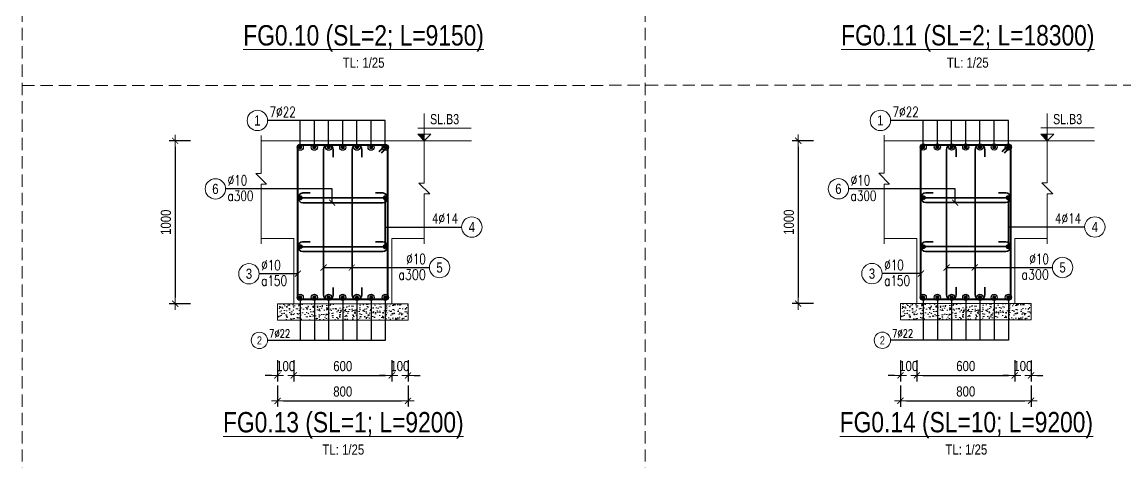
# Model space of a CAD drawing. Header units: millimetres. Extents: x -134772 to 596971, y -129535 to 35703.
# Drawn here: x 49560 to 56321, y 7398 to 10099 of the extents above; entities that cross this region are included whole.
import ezdxf
from ezdxf.enums import TextEntityAlignment as Align

# ---------------------------------------------------------------- set-up
doc = ezdxf.new("R2010")
doc.units = ezdxf.units.MM
doc.header["$MEASUREMENT"] = 0
doc.linetypes.add('HIDDEN', pattern=[0.375, 0.25, -0.125])
doc.layers.get('Defpoints').update_dxf_attribs({"color": 252})
for name, color, linetype, lineweight in [('NDC_S_ANNO', 7, 'Continuous', 20), ('NDC_S_CONTINUOUS', 3, 'Continuous', 20), ('NDC_S_DIM', 1, 'Continuous', 9), ('NDC_S_HATCH MATERIAL', 8, 'Continuous', 13), ('NDC_S_REBAR', 4, 'Continuous', 35), ('NDC_S_STIRRUP', 4, 'Continuous', 40), ('NDC_S_TEXT SYMBOL', 7, 'Continuous', 20), ('NDC_S_THIN LINE', 1, 'Continuous', 5), ('NDC_S_VN TEXT', 7, 'Continuous', 9)]:
    doc.layers.add(name, color=color, linetype=linetype, lineweight=lineweight)
doc.styles.add('ARIAL', font='arial.ttf', dxfattribs={"width": 0.8})
doc.styles.add('NDC_ANNO', font='', dxfattribs={"width": 0.8})
doc.styles.add('NDC_ROMANS', font='romans.shx', dxfattribs={"width": 0.8})
doc.styles.get('NDC_ANNO').set_extended_font_data('Dotum')
doc.dimstyles.new('NDC_dim_25', dxfattribs={"dimscale": 25, "dimtxt": 2.5, "dimasz": 1.5, "dimexe": 1.5, "dimexo": 0, "dimgap": 1, "dimtad": 1, "dimdec": 0, "dimzin": 0, "dimdsep": 46, "dimtxsty": 'ARIAL', "dimblk": 'DIMMARK', "dimcen": 0.09, "dimdle": 1.2, "dimclrd": 1, "dimclre": 1, "dimclrt": 3, "dimadec": 0, "dimazin": 0, "dimtfac": 1, "dimtdec": 0, "dimtix": 1, "dimtofl": 0, "dimtmove": 0, "dimatfit": 3, "dimfxl": 3.75, "dimfxlon": 1, "dimtolj": 1, "dimtzin": 0, "dimarcsym": 0})

# ---------------------------------------------------------------- blocks, each defined once
blk = doc.blocks.new('kata_block_TD')
at = {"color": 6, "linetype": 'ByBlock', "lineweight": -2, "style": 'ARIAL', "width": 0.8}
blk.add_attdef('SECTDET2', text='', height=5, dxfattribs=at).set_placement((0, 7.97), align=Align.CENTER)
at = {"color": 0, "linetype": 'ByBlock', "lineweight": -2, "style": 'ARIAL', "width": 0.8}
blk.add_attdef('SECTDET1', text='', height=5, dxfattribs=at).set_placement((0, 1.47), align=Align.CENTER)
at = {"color": 3, "lineweight": 25, "style": 'ARIAL', "width": 0.8}
blk.add_attdef('SSCALE', text='', height=2.5, dxfattribs=at).set_placement((0, -4), align=Align.CENTER)
blk = doc.blocks.new('DIMMARK')
at = {"layer": 'NDC_S_DIM', "color": 1}
blk.add_line((-1.5, 0), (1, 0), dxfattribs=at)
at = {"layer": 'NDC_S_DIM', "color": 2, "const_width": 0.15}
blk.add_lwpolyline([(-0.5, -0.5), (0.5, 0.5)], dxfattribs=at)
blk = doc.blocks.new('kata_block_THEP')
at = {"layer": 'NDC_S_REBAR', "color": 0}
for p, q in [((-0.5, 0), (0.5, 0)), ((-0.35, 0.35), (0.35, -0.35)), ((0.35, 0.35), (-0.35, -0.35)), ((0, 0.5), (0, -0.5))]:
    blk.add_line(p, q, dxfattribs=at)
at = {"layer": 'NDC_S_REBAR', "color": 0, "const_width": 0.0833}
blk.add_lwpolyline([(-0.5, 0, 1), (0.5, 0, 1), (-0.5, 0, 1)], format="xyb", dxfattribs=at)
blk = doc.blocks.new('*D1511')
at = {"layer": 'Defpoints', "color": 0, "transparency": 16777216}
for p in [(54823.9, 9370.2), (54317.9, 8370.2), (54823.9, 8370.2)]:
    blk.add_point(p, dxfattribs=at)
at = {"layer": 'NDC_S_DIM', "color": 1, "lineweight": -2, "transparency": 16777216}
for p, q in [((54411.7, 9370.2), (54280.4, 9370.2)), ((54317.9, 9332.7), (54317.9, 8407.7)), ((54411.7, 8370.2), (54280.4, 8370.2))]:
    blk.add_line(p, q, dxfattribs=at)
at = {"layer": 'NDC_S_DIM', "color": 1, "lineweight": -2, "transparency": 16777216, "xscale": 37.5, "yscale": 37.5, "zscale": 37.5}
for p, rotation in [((54317.9, 9370.2), 90), ((54317.9, 8370.2), 270)]:
    blk.add_blockref('DIMMARK', p, dxfattribs=dict(at, rotation=rotation))
at = {"layer": 'NDC_S_DIM', "color": 3, "transparency": 16777216, "insert": (54261, 8870.2), "char_height": 62.5, "attachment_point": 5, "rotation": 90, "style": 'ARIAL'}
blk.add_mtext('\\A1;1000', dxfattribs=at)
blk = doc.blocks.new('*D1512')
at = {"layer": 'Defpoints', "color": 0, "transparency": 16777216}
for p in [(55045.3, 8329.7), (55645.3, 8329.7), (55645.3, 7929.7)]:
    blk.add_point(p, dxfattribs=at)
at = {"layer": 'NDC_S_DIM', "color": 1, "lineweight": -2, "transparency": 16777216}
for p, q in [((55045.3, 8023.5), (55045.3, 7892.2)), ((55645.3, 8023.5), (55645.3, 7892.2)), ((55082.8, 7929.7), (55607.8, 7929.7))]:
    blk.add_line(p, q, dxfattribs=at)
at = {"layer": 'NDC_S_DIM', "color": 1, "lineweight": -2, "transparency": 16777216, "xscale": 37.5, "yscale": 37.5, "zscale": 37.5, "rotation": 180}
blk.add_blockref('DIMMARK', (55045.3, 7929.7), dxfattribs=at)
at = {"layer": 'NDC_S_DIM', "color": 1, "lineweight": -2, "transparency": 16777216, "xscale": 37.5, "yscale": 37.5, "zscale": 37.5}
blk.add_blockref('DIMMARK', (55645.3, 7929.7), dxfattribs=at)
at = {"layer": 'NDC_S_DIM', "color": 3, "transparency": 16777216, "insert": (55345.3, 7986.7), "char_height": 62.5, "attachment_point": 5, "style": 'ARIAL'}
blk.add_mtext('\\A1;600', dxfattribs=at)
blk = doc.blocks.new('kata_block_CT')
at = {"layer": 'NDC_S_ANNO'}
blk.add_hatch(color=3, dxfattribs=at).paths.add_polyline_path([(0, 1.6), (-1.61, 1.6), (0, 0)])
at = {"layer": 'NDC_S_ANNO', "ltscale": 50}
h = blk.add_hatch(dxfattribs=at)
h.set_pattern_fill('ANSI31', color=256, scale=1.406251, style=0)
h.set_pattern_definition([(45, (0, 5e-12), (-3.157, 3.157), [])])
h.paths.add_polyline_path([(0, 1.6), (0, 0), (1.61, 1.6)])
for p, q in [((-1.59, 3.14), (11.47, 3.14)), ((11.56, 0), (-1.64, 0))]:
    blk.add_line(p, q, dxfattribs=at)
for points in [[(0, 6.69), (0, 0)], [(0, 0), (-1.61, 1.6), (0, 1.6)], [(0, 0), (1.61, 1.6), (0, 1.6)]]:
    blk.add_lwpolyline(points, dxfattribs=at)
at = {"layer": 'NDC_S_ANNO', "color": 8, "ltscale": 50}
blk.add_lwpolyline([(0, 0), (-1.61, 1.6), (0, 1.6)], dxfattribs=at)
at = {"layer": 'NDC_S_TEXT SYMBOL', "color": 3, "style": 'NDC_ANNO', "width": 0.8}
blk.add_attdef('CT', (1.41, 4.07), '', height=2.5, dxfattribs=at)
blk = doc.blocks.new('*D1513')
at = {"layer": 'Defpoints', "color": 0, "linetype": 'HIDDEN', "transparency": 16777216}
for p in [(54945.3, 8229.7), (55045.3, 8023.5), (54945.3, 7929.7)]:
    blk.add_point(p, dxfattribs=at)
at = {"layer": 'NDC_S_DIM', "color": 1, "linetype": 'HIDDEN', "lineweight": -2, "transparency": 16777216}
for p, q in [((54945.3, 8023.5), (54945.3, 7892.2)), ((55045.3, 8023.5), (55045.3, 7892.2)), ((54907.8, 7929.7), (54870.3, 7929.7)), ((55082.8, 7929.7), (55120.3, 7929.7))]:
    blk.add_line(p, q, dxfattribs=at)
at = {"layer": 'NDC_S_DIM', "color": 1, "linetype": 'HIDDEN', "lineweight": -2, "transparency": 16777216, "xscale": 37.5, "yscale": 37.5, "zscale": 37.5}
blk.add_blockref('DIMMARK', (54945.3, 7929.7), dxfattribs=at)
at = {"layer": 'NDC_S_DIM', "color": 1, "linetype": 'HIDDEN', "lineweight": -2, "transparency": 16777216, "xscale": 37.5, "yscale": 37.5, "zscale": 37.5, "rotation": 180}
blk.add_blockref('DIMMARK', (55045.3, 7929.7), dxfattribs=at)
at = {"layer": 'NDC_S_DIM', "color": 3, "linetype": 'HIDDEN', "transparency": 16777216, "insert": (54995.3, 7986.7), "char_height": 62.5, "attachment_point": 5, "style": 'ARIAL'}
blk.add_mtext('\\A1;100', dxfattribs=at)
blk = doc.blocks.new('*D1514')
at = {"layer": 'Defpoints', "color": 0, "linetype": 'HIDDEN', "transparency": 16777216}
for p in [(55745.3, 8229.7), (55645.3, 8023.5), (55745.3, 7929.7)]:
    blk.add_point(p, dxfattribs=at)
at = {"layer": 'NDC_S_DIM', "color": 1, "linetype": 'HIDDEN', "lineweight": -2, "transparency": 16777216}
for p, q in [((55645.3, 8023.5), (55645.3, 7892.2)), ((55745.3, 8023.5), (55745.3, 7892.2)), ((55607.8, 7929.7), (55570.3, 7929.7)), ((55782.8, 7929.7), (55820.3, 7929.7))]:
    blk.add_line(p, q, dxfattribs=at)
at = {"layer": 'NDC_S_DIM', "color": 1, "linetype": 'HIDDEN', "lineweight": -2, "transparency": 16777216, "xscale": 37.5, "yscale": 37.5, "zscale": 37.5}
blk.add_blockref('DIMMARK', (55645.3, 7929.7), dxfattribs=at)
at = {"layer": 'NDC_S_DIM', "color": 1, "linetype": 'HIDDEN', "lineweight": -2, "transparency": 16777216, "xscale": 37.5, "yscale": 37.5, "zscale": 37.5, "rotation": 180}
blk.add_blockref('DIMMARK', (55745.3, 7929.7), dxfattribs=at)
at = {"layer": 'NDC_S_DIM', "color": 3, "linetype": 'HIDDEN', "transparency": 16777216, "insert": (55695.3, 7986.7), "char_height": 62.5, "attachment_point": 5, "style": 'ARIAL'}
blk.add_mtext('\\A1;100', dxfattribs=at)
blk = doc.blocks.new('*D1515')
at = {"layer": 'Defpoints', "color": 0, "linetype": 'HIDDEN', "transparency": 16777216}
for p in [(54945.3, 8229.7), (55745.3, 8229.7), (55745.3, 7773.8)]:
    blk.add_point(p, dxfattribs=at)
at = {"layer": 'NDC_S_DIM', "color": 1, "linetype": 'HIDDEN', "lineweight": -2, "transparency": 16777216}
for p, q in [((54945.3, 7867.5), (54945.3, 7736.3)), ((55745.3, 7867.5), (55745.3, 7736.3)), ((54982.8, 7773.8), (55707.8, 7773.8))]:
    blk.add_line(p, q, dxfattribs=at)
at = {"layer": 'NDC_S_DIM', "color": 1, "linetype": 'HIDDEN', "lineweight": -2, "transparency": 16777216, "xscale": 37.5, "yscale": 37.5, "zscale": 37.5, "rotation": 180}
blk.add_blockref('DIMMARK', (54945.3, 7773.8), dxfattribs=at)
at = {"layer": 'NDC_S_DIM', "color": 1, "linetype": 'HIDDEN', "lineweight": -2, "transparency": 16777216, "xscale": 37.5, "yscale": 37.5, "zscale": 37.5}
blk.add_blockref('DIMMARK', (55745.3, 7773.8), dxfattribs=at)
at = {"layer": 'NDC_S_DIM', "color": 3, "linetype": 'HIDDEN', "transparency": 16777216, "insert": (55345.3, 7830.7), "char_height": 62.5, "attachment_point": 5, "style": 'ARIAL'}
blk.add_mtext('\\A1;800', dxfattribs=at)
blk = doc.blocks.new('*U11')
blk.add_circle((-2.5, 0), 2.5)
at = {"layer": 'NDC_S_VN TEXT', "color": 3, "style": 'NDC_ROMANS', "width": 0.75}
for tag, p in [('DK1', (0.5, 0.85)), ('KC1', (0.5, -2.97))]:
    blk.add_attdef(tag, p, '', height=2.5, dxfattribs=at)
at = {"layer": 'NDC_S_VN TEXT', "color": 7, "style": 'ARIAL', "width": 0.8}
blk.add_attdef('SH2', text='', height=2.5, dxfattribs=at).set_placement((-2.5, 0), align=Align.MIDDLE)
blk = doc.blocks.new('*U12')
blk.add_circle((2.5, 0), 2.5)
at = {"layer": 'NDC_S_VN TEXT', "color": 3, "style": 'NDC_ROMANS'}
for tag, width, p in [('DK2', 0.75, (-0.85, 0.85)), ('KC2', 0.8, (-0.85, -2.97))]:
    blk.add_attdef(tag, text='', height=2.5, dxfattribs=dict(at, width=width)).set_placement(p, align=Align.RIGHT)
at = {"layer": 'NDC_S_VN TEXT', "color": 7, "style": 'ARIAL', "width": 0.8}
blk.add_attdef('SH3', text='', height=2.5, dxfattribs=at).set_placement((2.5, 0), align=Align.MIDDLE)
blk = doc.blocks.new('*U624')
blk.add_circle((2.5, 0), 2.5)
at = {"layer": 'NDC_S_VN TEXT', "color": 3, "style": 'NDC_ROMANS', "width": 0.75}
blk.add_attdef('DK2', text='', height=2.5, dxfattribs=at).set_placement((-0.85, 0.85), align=Align.RIGHT)
at = {"layer": 'NDC_S_VN TEXT', "color": 7, "style": 'ARIAL', "width": 0.8}
blk.add_attdef('SH3', text='', height=2.5, dxfattribs=at).set_placement((2.5, 0), align=Align.MIDDLE)
blk = doc.blocks.new('*U623')
blk.add_circle((-2.5, 0), 2.5)
at = {"layer": 'NDC_S_VN TEXT', "color": 3, "style": 'NDC_ROMANS', "width": 0.75}
blk.add_attdef('DK1', (0.5, 0.85), '', height=2.5, dxfattribs=at)
at = {"layer": 'NDC_S_VN TEXT', "color": 7, "style": 'ARIAL', "width": 0.8}
blk.add_attdef('SH2', text='', height=2.5, dxfattribs=at).set_placement((-2.5, 0), align=Align.MIDDLE)
blk = doc.blocks.new('*D1693')
at = {"layer": 'Defpoints', "color": 0, "linetype": 'HIDDEN', "transparency": 16777216}
for p in [(51125.7, 8229.2), (51925.7, 8229.2), (51925.7, 7773.3)]:
    blk.add_point(p, dxfattribs=at)
at = {"layer": 'NDC_S_DIM', "color": 1, "linetype": 'HIDDEN', "lineweight": -2, "transparency": 16777216}
for p, q in [((51125.7, 7867), (51125.7, 7735.8)), ((51925.7, 7867), (51925.7, 7735.8)), ((51163.2, 7773.3), (51888.2, 7773.3))]:
    blk.add_line(p, q, dxfattribs=at)
at = {"layer": 'NDC_S_DIM', "color": 1, "linetype": 'HIDDEN', "lineweight": -2, "transparency": 16777216, "xscale": 37.5, "yscale": 37.5, "zscale": 37.5, "rotation": 180}
blk.add_blockref('DIMMARK', (51125.7, 7773.3), dxfattribs=at)
at = {"layer": 'NDC_S_DIM', "color": 1, "linetype": 'HIDDEN', "lineweight": -2, "transparency": 16777216, "xscale": 37.5, "yscale": 37.5, "zscale": 37.5}
blk.add_blockref('DIMMARK', (51925.7, 7773.3), dxfattribs=at)
at = {"layer": 'NDC_S_DIM', "color": 3, "linetype": 'HIDDEN', "transparency": 16777216, "insert": (51525.7, 7830.2), "char_height": 62.5, "attachment_point": 5, "style": 'ARIAL'}
blk.add_mtext('\\A1;800', dxfattribs=at)
blk = doc.blocks.new('*D1694')
at = {"layer": 'Defpoints', "color": 0, "linetype": 'HIDDEN', "transparency": 16777216}
for p in [(51925.7, 8229.2), (51825.7, 8023), (51925.7, 7929.2)]:
    blk.add_point(p, dxfattribs=at)
at = {"layer": 'NDC_S_DIM', "color": 1, "linetype": 'HIDDEN', "lineweight": -2, "transparency": 16777216}
for p, q in [((51825.7, 8023), (51825.7, 7891.7)), ((51925.7, 8023), (51925.7, 7891.7)), ((51788.2, 7929.2), (51750.7, 7929.2)), ((51963.2, 7929.2), (52000.7, 7929.2))]:
    blk.add_line(p, q, dxfattribs=at)
at = {"layer": 'NDC_S_DIM', "color": 1, "linetype": 'HIDDEN', "lineweight": -2, "transparency": 16777216, "xscale": 37.5, "yscale": 37.5, "zscale": 37.5}
blk.add_blockref('DIMMARK', (51825.7, 7929.2), dxfattribs=at)
at = {"layer": 'NDC_S_DIM', "color": 1, "linetype": 'HIDDEN', "lineweight": -2, "transparency": 16777216, "xscale": 37.5, "yscale": 37.5, "zscale": 37.5, "rotation": 180}
blk.add_blockref('DIMMARK', (51925.7, 7929.2), dxfattribs=at)
at = {"layer": 'NDC_S_DIM', "color": 3, "linetype": 'HIDDEN', "transparency": 16777216, "insert": (51875.7, 7986.2), "char_height": 62.5, "attachment_point": 5, "style": 'ARIAL'}
blk.add_mtext('\\A1;100', dxfattribs=at)
blk = doc.blocks.new('*D1695')
at = {"layer": 'Defpoints', "color": 0, "linetype": 'HIDDEN', "transparency": 16777216}
for p in [(51125.7, 8229.2), (51225.7, 8023), (51125.7, 7929.2)]:
    blk.add_point(p, dxfattribs=at)
at = {"layer": 'NDC_S_DIM', "color": 1, "linetype": 'HIDDEN', "lineweight": -2, "transparency": 16777216}
for p, q in [((51125.7, 8023), (51125.7, 7891.7)), ((51225.7, 8023), (51225.7, 7891.7)), ((51088.2, 7929.2), (51050.7, 7929.2)), ((51263.2, 7929.2), (51300.7, 7929.2))]:
    blk.add_line(p, q, dxfattribs=at)
at = {"layer": 'NDC_S_DIM', "color": 1, "linetype": 'HIDDEN', "lineweight": -2, "transparency": 16777216, "xscale": 37.5, "yscale": 37.5, "zscale": 37.5}
blk.add_blockref('DIMMARK', (51125.7, 7929.2), dxfattribs=at)
at = {"layer": 'NDC_S_DIM', "color": 1, "linetype": 'HIDDEN', "lineweight": -2, "transparency": 16777216, "xscale": 37.5, "yscale": 37.5, "zscale": 37.5, "rotation": 180}
blk.add_blockref('DIMMARK', (51225.7, 7929.2), dxfattribs=at)
at = {"layer": 'NDC_S_DIM', "color": 3, "linetype": 'HIDDEN', "transparency": 16777216, "insert": (51175.7, 7986.2), "char_height": 62.5, "attachment_point": 5, "style": 'ARIAL'}
blk.add_mtext('\\A1;100', dxfattribs=at)
blk = doc.blocks.new('*D1696')
at = {"layer": 'Defpoints', "color": 0, "transparency": 16777216}
for p in [(51225.7, 8329.2), (51825.7, 8329.2), (51825.7, 7929.2)]:
    blk.add_point(p, dxfattribs=at)
at = {"layer": 'NDC_S_DIM', "color": 1, "lineweight": -2, "transparency": 16777216}
for p, q in [((51225.7, 8023), (51225.7, 7891.7)), ((51825.7, 8023), (51825.7, 7891.7)), ((51263.2, 7929.2), (51788.2, 7929.2))]:
    blk.add_line(p, q, dxfattribs=at)
at = {"layer": 'NDC_S_DIM', "color": 1, "lineweight": -2, "transparency": 16777216, "xscale": 37.5, "yscale": 37.5, "zscale": 37.5, "rotation": 180}
blk.add_blockref('DIMMARK', (51225.7, 7929.2), dxfattribs=at)
at = {"layer": 'NDC_S_DIM', "color": 1, "lineweight": -2, "transparency": 16777216, "xscale": 37.5, "yscale": 37.5, "zscale": 37.5}
blk.add_blockref('DIMMARK', (51825.7, 7929.2), dxfattribs=at)
at = {"layer": 'NDC_S_DIM', "color": 3, "transparency": 16777216, "insert": (51525.7, 7986.2), "char_height": 62.5, "attachment_point": 5, "style": 'ARIAL'}
blk.add_mtext('\\A1;600', dxfattribs=at)
blk = doc.blocks.new('*D1697')
at = {"layer": 'Defpoints', "color": 0, "transparency": 16777216}
for p in [(51004.3, 9369.7), (50498.3, 8369.7), (51004.3, 8369.7)]:
    blk.add_point(p, dxfattribs=at)
at = {"layer": 'NDC_S_DIM', "color": 1, "lineweight": -2, "transparency": 16777216}
for p, q in [((50592, 9369.7), (50460.8, 9369.7)), ((50498.3, 9332.2), (50498.3, 8407.2)), ((50592, 8369.7), (50460.8, 8369.7))]:
    blk.add_line(p, q, dxfattribs=at)
at = {"layer": 'NDC_S_DIM', "color": 1, "lineweight": -2, "transparency": 16777216, "xscale": 37.5, "yscale": 37.5, "zscale": 37.5}
for p, rotation in [((50498.3, 9369.7), 90), ((50498.3, 8369.7), 270)]:
    blk.add_blockref('DIMMARK', p, dxfattribs=dict(at, rotation=rotation))
at = {"layer": 'NDC_S_DIM', "color": 3, "transparency": 16777216, "insert": (50441.4, 8869.7), "char_height": 62.5, "attachment_point": 5, "rotation": 90, "style": 'ARIAL'}
blk.add_mtext('\\A1;1000', dxfattribs=at)

msp = doc.modelspace()

# ---------------------------------------------------------------- hatches: boundary and pattern name
at = {"layer": 'NDC_S_HATCH MATERIAL'}
h = msp.add_hatch(dxfattribs=at)
h.set_pattern_fill('AR-CONC', color=256, scale=8)
h.set_pattern_definition([(50, (40525.665, 34989.896), (57.380815, -5.02017), [6, -66]), (355, (40525.665, 34989.896), (-11.10011, 60.17537), [4.8, -52.8]), (100.45144, (40530.447, 34989.48), (46.28071, 55.1552), [5.09922, -56.09137]), (46.1842, (40525.665, 35005.896), (85.3793, -13.24154), [9, -99]), (96.63564, (40532.78, 35004.79), (74.77296, 77.92949), [7.64883, -84.1371]), (351.18416, (40525.665, 35005.9), (74.77296, 77.9295), [7.2, -79.2]), (21, (40533.665, 35001.896), (47.752564, -32.20951), [6, -66]), (326, (40533.665, 35001.896), (19.46523, 58.012), [4.8, -52.8]), (71.45144, (40537.645, 34999.21), (67.21779, 25.80249), [5.09922, -56.09137]), (37.5, (40525.665, 34989.896), (0.972788, 26.631508), [0, -52.16, 0, -53.6, 0, -53]), (7.5, (40525.665, 34989.896), (21.045563, 31.552937), [0, -30.56, 0, -50.96, 0, -20.2]), (327.5, (40507.825, 34989.896), (42.705795, -1.80439), [0, -20, 0, -62.4, 0, -82.8]), (317.5, (40499.825, 34989.896), (46.654894, 8.0084), [0, -26, 0, -41.44, 0, -58.8])])
h.paths.add_polyline_path([(51125.7, 8369.7), (51925.7, 8369.7), (51925.7, 8269.7), (51125.7, 8269.7)])
h = msp.add_hatch(dxfattribs=at)
h.set_pattern_fill('AR-CONC', color=256, scale=8)
h.set_pattern_definition([(50, (44345.33, 34990.39), (57.380815, -5.02017), [6, -66]), (355, (44345.33, 34990.39), (-11.10011, 60.17537), [4.8, -52.8]), (100.45144, (44350.11, 34989.97), (46.28071, 55.1552), [5.09922, -56.09137]), (46.1842, (44345.33, 35006.39), (85.3793, -13.24154), [9, -99]), (96.63564, (44352.45, 35005.285), (74.77296, 77.92949), [7.64883, -84.1371]), (351.18416, (44345.33, 35006.39), (74.77296, 77.9295), [7.2, -79.2]), (21, (44353.33, 35002.39), (47.752564, -32.20951), [6, -66]), (326, (44353.33, 35002.39), (19.46523, 58.012), [4.8, -52.8]), (71.45144, (44357.31, 34999.704), (67.21779, 25.80249), [5.09922, -56.09137]), (37.5, (44345.33, 34990.389), (0.972788, 26.631508), [0, -52.16, 0, -53.6, 0, -53]), (7.5, (44345.33, 34990.389), (21.045563, 31.552937), [0, -30.56, 0, -50.96, 0, -20.2]), (327.5, (44327.49, 34990.389), (42.705795, -1.80439), [0, -20, 0, -62.4, 0, -82.8]), (317.5, (44319.49, 34990.39), (46.654894, 8.0084), [0, -26, 0, -41.44, 0, -58.8])])
h.paths.add_polyline_path([(54945.3, 8370.2), (55745.3, 8370.2), (55745.3, 8270.2), (54945.3, 8270.2)])

# ---------------------------------------------------------------- linework, layer by layer
at = {"layer": 'NDC_S_CONTINUOUS'}
for points in [[(51025.7, 9369.7), (51225.7, 9369.7), (51225.7, 9369.7), (51825.7, 9369.7), (51825.7, 9369.7), (52025.7, 9369.7)], [(54845.3, 9370.2), (55045.3, 9370.2), (55045.3, 9370.2), (55645.3, 9370.2), (55645.3, 9370.2), (55845.3, 9370.2)], [(51025.7, 8769.7), (51225.7, 8769.7), (51225.7, 8369.7), (51825.7, 8369.7), (51825.7, 8769.7), (52025.7, 8769.7)], [(54845.3, 8770.2), (55045.3, 8770.2), (55045.3, 8370.2), (55645.3, 8370.2), (55645.3, 8770.2), (55845.3, 8770.2)]]:
    msp.add_lwpolyline(points, dxfattribs=at)
at = {"layer": 'NDC_S_HATCH MATERIAL', "linetype": 'HIDDEN', "ltscale": 300}
for p, q in [((49559.5, 425), (49559.5, 14425)), ((53379.5, 425), (53379.5, 14425)), ((49559.8, 9710), (60888.2, 9711.5))]:
    msp.add_line(p, q, dxfattribs=at)
at = {"layer": 'NDC_S_HATCH MATERIAL', "ltscale": 1500}
for points in [[(51125.7, 8269.7), (51925.7, 8269.7), (51925.7, 8369.7), (51125.7, 8369.7)], [(54945.3, 8270.2), (55745.3, 8270.2), (55745.3, 8370.2), (54945.3, 8370.2)]]:
    msp.add_lwpolyline(points, close=True, dxfattribs=at)
at = {"layer": 'NDC_S_REBAR'}
for points in [[(51467.7, 9270), (51467.7, 9315, 1), (51407.7, 9315), (51407.7, 8425, 1), (51467.7, 8425), (51467.7, 8470)], [(51642.7, 9270), (51642.7, 9315, 1), (51582.7, 9315), (51582.7, 8425, 1), (51642.7, 8425), (51642.7, 8470)], [(55287.3, 9270.5), (55287.3, 9315.5, 1), (55227.3, 9315.5), (55227.3, 8425.5, 1), (55287.3, 8425.5), (55287.3, 8470.5)], [(55462.3, 9270.5), (55462.3, 9315.5, 1), (55402.3, 9315.5), (55402.3, 8425.5, 1), (55462.3, 8425.5), (55462.3, 8470.5)], [(51325.7, 9049.7), (51280.7, 9049.7, 1), (51280.7, 8989.7), (51770.7, 8989.7, 1), (51770.7, 9049.7), (51725.7, 9049.7)], [(55145.3, 9050.2), (55100.3, 9050.2, 1), (55100.3, 8990.2), (55590.3, 8990.2, 1), (55590.3, 9050.2), (55545.3, 9050.2)], [(51325.7, 8749.7), (51280.7, 8749.7, 1), (51280.7, 8689.7), (51770.7, 8689.7, 1), (51770.7, 8749.7), (51725.7, 8749.7)], [(55145.3, 8750.2), (55100.3, 8750.2, 1), (55100.3, 8690.2), (55590.3, 8690.2, 1), (55590.3, 8750.2), (55545.3, 8750.2)]]:
    msp.add_lwpolyline(points, format="xyb", dxfattribs=at)
at = {"layer": 'NDC_S_STIRRUP'}
for points in [[(51749.7, 9304.7), (51789.7, 9344.7, -0.414214), (51800.7, 9333.7), (51800.7, 8405.7, -0.414214), (51789.7, 8394.7), (51261.7, 8394.7, -0.414214), (51250.7, 8405.7), (51250.7, 9333.7, -0.414214), (51261.7, 9344.7), (51789.7, 9344.7, -0.414214), (51800.7, 9333.7), (51760.7, 9293.7)], [(55569.3, 9305.2), (55609.3, 9345.2, -0.414214), (55620.3, 9334.2), (55620.3, 8406.2, -0.414214), (55609.3, 8395.2), (55081.3, 8395.2, -0.414214), (55070.3, 8406.2), (55070.3, 9334.2, -0.414214), (55081.3, 9345.2), (55609.3, 9345.2, -0.414214), (55620.3, 9334.2), (55580.3, 9294.2)]]:
    msp.add_lwpolyline(points, format="xyb", dxfattribs=at)
at = {"layer": 'NDC_S_THIN LINE'}
for points in [[(51025.7, 8736.4), (51025.7, 9103.2), (51059, 9103.2), (50992.3, 9169.9), (51025.7, 9169.9), (51025.7, 9403.1)], [(52025.7, 8736.4), (52025.7, 9043.7), (52059, 9043.7), (51992.3, 9110.4), (52025.7, 9110.4), (52025.7, 9403.1)], [(54845.3, 8736.9), (54845.3, 9103.7), (54878.7, 9103.7), (54812, 9170.4), (54845.3, 9170.4), (54845.3, 9403.6)], [(55845.3, 8736.9), (55845.3, 9044.2), (55878.7, 9044.2), (55812, 9110.9), (55845.3, 9110.9), (55845.3, 9403.6)]]:
    msp.add_lwpolyline(points, dxfattribs=at)

# ---------------------------------------------------------------- block references
at = {"layer": 'NDC_S_REBAR', "xscale": 22, "yscale": 22, "zscale": 22}
for p in [(51264.7, 9330.7), (51351.7, 9330.7), (51438.7, 9330.7), (51525.7, 9330.7), (51612.7, 9330.7), (51699.7, 9330.7), (51786.7, 9330.7), (55084.3, 9331.2), (55171.3, 9331.2), (55258.3, 9331.2), (55345.3, 9331.2), (55432.3, 9331.2), (55519.3, 9331.2), (55606.3, 9331.2), (51264.7, 9019.7), (51786.7, 9019.7), (55084.3, 9020.2), (55606.3, 9020.2), (51264.7, 8719.7), (51786.7, 8719.7), (55084.3, 8720.2), (55606.3, 8720.2), (51264.7, 8408.7), (51351.7, 8408.7), (51438.7, 8408.7), (51525.7, 8408.7), (51612.7, 8408.7), (51699.7, 8408.7), (51786.7, 8408.7), (55084.3, 8409.2), (55171.3, 8409.2), (55258.3, 8409.2), (55345.3, 8409.2), (55432.3, 8409.2), (55519.3, 8409.2), (55606.3, 8409.2)]:
    msp.add_blockref('kata_block_THEP', p, dxfattribs=at)
at = {"layer": 'NDC_S_REBAR', "color": 3, "xscale": 16, "yscale": 16, "zscale": 16}
for p in [(51264.7, 9330.7), (55084.3, 9331.2), (51264.7, 9019.7), (55084.3, 9020.2), (51264.7, 8408.7), (55084.3, 8409.2)]:
    msp.add_blockref('kata_block_THEP', p, dxfattribs=at)
at = {"layer": 'NDC_S_THIN LINE'}
for name, p, xscale, yscale, zscale, values in [('*U623', (51064.7, 9494.7), 25, 25, 25, {'SH2': '1', 'DK1': '7%%c22'}), ('*U623', (54884.3, 9495.2), 25, 25, 25, {'SH2': '1', 'DK1': '7%%c22'}), ('*U11', (50807.3, 9074.7), 25, 25, 25, {'SH2': '6', 'DK1': '%%c10', 'KC1': 'a300'}), ('*U11', (54626.9, 9075.2), 25, 25, 25, {'SH2': '6', 'DK1': '%%c10', 'KC1': 'a300'}), ('*U624', (52254.5, 8840.3), 25, 25, 25, {'SH3': '4', 'DK2': '4%%c14'}), ('*U624', (56074.1, 8840.8), 25, 25, 25, {'SH3': '4', 'DK2': '4%%c14'}), ('*U12', (52056.7, 8591.5), 25, 25, 25, {'SH3': '5', 'DK2': '%%c10', 'KC2': 'a300'}), ('*U12', (55876.4, 8592), 25, 25, 25, {'SH3': '5', 'DK2': '%%c10', 'KC2': 'a300'}), ('*U11', (51013.2, 8553.9), 25, 25, 25, {'SH2': '3', 'DK1': '%%c10', 'KC1': 'a150'}), ('*U11', (54832.8, 8554.4), 25, 25, 25, {'SH2': '3', 'DK1': '%%c10', 'KC1': 'a150'}), ('*U623', (51064.7, 8144.7), 20, 20, 20, {'SH2': '2', 'DK1': '7%%c22'}), ('*U623', (54884.3, 8145.2), 20, 20, 20, {'SH2': '2', 'DK1': '7%%c22'})]:
    msp.add_blockref(name, p, dxfattribs=dict(at, xscale=xscale, yscale=yscale, zscale=zscale)).add_auto_attribs(values)
at = {"layer": 'NDC_S_VN TEXT'}
ref = msp.add_blockref('kata_block_TD', (51653.4, 9918.3), dxfattribs=dict(at, xscale=25, yscale=25, zscale=25))
ref.add_attrib('SECTDET1', '%%uFG0.10 (SL=2; L=9150)', dxfattribs={"layer": '0', "color": 0, "linetype": 'ByBlock', "lineweight": -2, "height": 125, "style": 'ARIAL', "width": 0.8}).set_placement((51653.4, 9955), align=Align.CENTER)
ref.add_attrib('SSCALE', 'TL: 1/25', dxfattribs={"layer": '0', "color": 3, "lineweight": 25, "height": 62.5, "style": 'ARIAL', "width": 0.8}).set_placement((51653.4, 9818.3), align=Align.CENTER)
ref = msp.add_blockref('kata_block_TD', (55357.6, 9918.7), dxfattribs=dict(at, xscale=25, yscale=25, zscale=25))
ref.add_attrib('SECTDET1', '%%uFG0.11 (SL=2; L=18300)', dxfattribs={"layer": '0', "color": 0, "linetype": 'ByBlock', "lineweight": -2, "height": 125, "style": 'ARIAL', "width": 0.8}).set_placement((55357.6, 9955.5), align=Align.CENTER)
ref.add_attrib('SSCALE', 'TL: 1/25', dxfattribs={"layer": '0', "color": 3, "lineweight": 25, "height": 62.5, "style": 'ARIAL', "width": 0.8}).set_placement((55357.6, 9818.8), align=Align.CENTER)
at = {"layer": 'NDC_S_VN TEXT', "xscale": 25, "yscale": 25, "zscale": 25}
for p in [(52025.7, 9369.7), (55845.3, 9370.2)]:
    msp.add_blockref('kata_block_CT', p, dxfattribs=at).add_auto_attribs({'CT': 'SL.B3'})
at = {"layer": 'NDC_S_VN TEXT'}
ref = msp.add_blockref('kata_block_TD', (51529.2, 7542.9), dxfattribs=dict(at, xscale=25, yscale=25, zscale=25))
ref.add_attrib('SECTDET1', '%%uFG0.13 (SL=1; L=9200)', dxfattribs={"layer": '0', "color": 0, "linetype": 'ByBlock', "lineweight": -2, "height": 125, "style": 'ARIAL', "width": 0.8}).set_placement((51529.2, 7579.7), align=Align.CENTER)
ref.add_attrib('SSCALE', 'TL: 1/25', dxfattribs={"layer": '0', "color": 3, "lineweight": 25, "height": 62.5, "style": 'ARIAL', "width": 0.8}).set_placement((51529.2, 7442.9), align=Align.CENTER)
ref = msp.add_blockref('kata_block_TD', (55348.9, 7543.4), dxfattribs=dict(at, xscale=25, yscale=25, zscale=25))
ref.add_attrib('SECTDET1', '%%uFG0.14 (SL=10; L=9200)', dxfattribs={"layer": '0', "color": 0, "linetype": 'ByBlock', "lineweight": -2, "height": 125, "style": 'ARIAL', "width": 0.8}).set_placement((55348.9, 7580.2), align=Align.CENTER)
ref.add_attrib('SSCALE', 'TL: 1/25', dxfattribs={"layer": '0', "color": 3, "lineweight": 25, "height": 62.5, "style": 'ARIAL', "width": 0.8}).set_placement((55348.9, 7443.4), align=Align.CENTER)

# ---------------------------------------------------------------- dimensions: what is measured, and where the dimension line sits
at = {"layer": 'NDC_S_DIM'}
for base, p1, p2, picture, middle in [((50498.3, 8369.7), (51004.3, 9369.7), (51004.3, 8369.7), '*D1697', (50441.4, 8869.7)), ((54317.9, 8370.2), (54823.9, 9370.2), (54823.9, 8370.2), '*D1511', (54261, 8870.2))]:
    dim = msp.add_linear_dim(base=base, p1=p1, p2=p2, angle=270, dimstyle='NDC_dim_25', dxfattribs=at)
    dim.commit()
    dim.dimension.update_dxf_attribs({"geometry": picture, "text_midpoint": middle})
for base, p1, p2, picture, middle in [((51825.7, 7929.2), (51225.7, 8329.2), (51825.7, 8329.2), '*D1696', (51525.7, 7986.2)), ((55645.3, 7929.7), (55045.3, 8329.7), (55645.3, 8329.7), '*D1512', (55345.3, 7986.7))]:
    dim = msp.add_linear_dim(base=base, p1=p1, p2=p2, dimstyle='NDC_dim_25', dxfattribs=at)
    dim.commit()
    dim.dimension.update_dxf_attribs({"geometry": picture, "text_midpoint": middle})
at = {"layer": 'NDC_S_DIM', "linetype": 'HIDDEN'}
for base, p1, p2, picture, middle in [((51125.7, 7929.2), (51225.7, 8023), (51125.7, 8229.2), '*D1695', (51175.7, 7986.2)), ((51925.7, 7773.3), (51125.7, 8229.2), (51925.7, 8229.2), '*D1693', (51525.7, 7830.2)), ((51925.7, 7929.2), (51825.7, 8023), (51925.7, 8229.2), '*D1694', (51875.7, 7986.2)), ((54945.3, 7929.7), (55045.3, 8023.5), (54945.3, 8229.7), '*D1513', (54995.3, 7986.7)), ((55745.3, 7773.8), (54945.3, 8229.7), (55745.3, 8229.7), '*D1515', (55345.3, 7830.7)), ((55745.3, 7929.7), (55645.3, 8023.5), (55745.3, 8229.7), '*D1514', (55695.3, 7986.7))]:
    dim = msp.add_linear_dim(base=base, p1=p1, p2=p2, dimstyle='NDC_dim_25', dxfattribs=at)
    dim.commit()
    dim.dimension.update_dxf_attribs({"geometry": picture, "text_midpoint": middle})

# ---------------------------------------------------------------- leaders
at = {"layer": 'NDC_S_THIN LINE'}
for points, override in [([(51264.7, 9330.7), (51264.7, 9494.7), (51064.7, 9494.7)], {"dimldrblk": 'DotBlank'}), ([(51786.7, 9330.7), (51786.7, 9494.7), (51064.7, 9494.7)], {"dimldrblk": 'DotBlank'}), ([(51351.7, 9330.7), (51351.7, 9494.7), (51151.7, 9494.7)], {"dimldrblk": 'DotBlank'}), ([(51438.7, 9330.7), (51438.7, 9494.7), (51238.7, 9494.7)], {"dimldrblk": 'DotBlank'}), ([(51525.7, 9330.7), (51525.7, 9494.7), (51325.7, 9494.7)], {"dimldrblk": 'DotBlank'}), ([(51612.7, 9330.7), (51612.7, 9494.7), (51412.7, 9494.7)], {"dimldrblk": 'DotBlank'}), ([(51699.7, 9330.7), (51699.7, 9494.7), (51499.7, 9494.7)], {"dimldrblk": 'DotBlank'}), ([(55606.3, 9331.2), (55606.3, 9495.2), (54884.3, 9495.2)], {"dimldrblk": 'DotBlank'}), ([(55084.3, 9331.2), (55084.3, 9495.2), (54884.3, 9495.2)], {"dimldrblk": 'DotBlank'}), ([(55171.3, 9331.2), (55171.3, 9495.2), (54971.3, 9495.2)], {"dimldrblk": 'DotBlank'}), ([(55258.3, 9331.2), (55258.3, 9495.2), (55058.3, 9495.2)], {"dimldrblk": 'DotBlank'}), ([(55345.3, 9331.2), (55345.3, 9495.2), (55145.3, 9495.2)], {"dimldrblk": 'DotBlank'}), ([(55432.3, 9331.2), (55432.3, 9495.2), (55232.3, 9495.2)], {"dimldrblk": 'DotBlank'}), ([(55519.3, 9331.2), (55519.3, 9495.2), (55319.3, 9495.2)], {"dimldrblk": 'DotBlank'}), ([(51460.6, 8989.7), (51460.6, 9074.7), (50807.3, 9074.7)], {"dimldrblk": 'ARCHTICK'}), ([(55280.3, 8990.2), (55280.3, 9075.2), (54626.9, 9075.2)], {"dimldrblk": 'ARCHTICK'}), ([(51264.7, 9019.7), (51792.7, 9019.7)], {"dimasz": 1, "dimldrblk": 'DotBlank'}), ([(51786.7, 9019.7), (51264.7, 9019.7)], {"dimasz": 1, "dimldrblk": 'DotBlank'}), ([(51786.7, 9019.7), (51786.7, 8719.7)], {"dimldrblk": 'DotSmall'}), ([(51786.7, 8719.7), (51786.7, 9019.7)], {"dimldrblk": 'DotSmall'}), ([(55084.3, 9020.2), (55612.3, 9020.2)], {"dimasz": 1, "dimldrblk": 'DotBlank'}), ([(55606.3, 9020.2), (55084.3, 9020.2)], {"dimasz": 1, "dimldrblk": 'DotBlank'}), ([(55606.3, 9020.2), (55606.3, 8720.2)], {"dimldrblk": 'DotSmall'}), ([(55606.3, 8720.2), (55606.3, 9020.2)], {"dimldrblk": 'DotSmall'}), ([(51786.7, 8840.3), (52254.5, 8840.3)], {"dimldrblk": 'DotSmall'}), ([(55606.3, 8840.8), (56074.1, 8840.8)], {"dimldrblk": 'DotSmall'}), ([(51264.7, 8719.7), (51792.7, 8719.7)], {"dimasz": 1, "dimldrblk": 'DotBlank'}), ([(51786.7, 8719.7), (51264.7, 8719.7)], {"dimasz": 1, "dimldrblk": 'DotBlank'}), ([(55084.3, 8720.2), (55612.3, 8720.2)], {"dimasz": 1, "dimldrblk": 'DotBlank'}), ([(55606.3, 8720.2), (55084.3, 8720.2)], {"dimasz": 1, "dimldrblk": 'DotBlank'}), ([(51407.7, 8591.5), (52056.7, 8591.5)], {"dimldrblk": 'ARCHTICK'}), ([(51580.7, 8591.5), (52056.7, 8591.5)], {"dimldrblk": 'ARCHTICK'}), ([(55227.3, 8592), (55876.4, 8592)], {"dimldrblk": 'ARCHTICK'}), ([(55400.4, 8592), (55876.4, 8592)], {"dimldrblk": 'ARCHTICK'}), ([(51250.7, 8553.9), (51013.2, 8553.9)], {"dimldrblk": 'ARCHTICK'}), ([(55070.3, 8554.4), (54832.8, 8554.4)], {"dimldrblk": 'ARCHTICK'}), ([(51264.7, 8408.7), (51264.7, 8144.7), (51064.7, 8144.7)], {"dimldrblk": 'DotBlank'}), ([(51786.7, 8408.7), (51786.7, 8144.7), (51064.7, 8144.7)], {"dimldrblk": 'DotBlank'}), ([(51351.7, 8408.7), (51351.7, 8144.7), (51151.7, 8144.7)], {"dimldrblk": 'DotBlank'}), ([(51438.7, 8408.7), (51438.7, 8144.7), (51238.7, 8144.7)], {"dimldrblk": 'DotBlank'}), ([(51525.7, 8408.7), (51525.7, 8144.7), (51325.7, 8144.7)], {"dimldrblk": 'DotBlank'}), ([(51612.7, 8408.7), (51612.7, 8144.7), (51412.7, 8144.7)], {"dimldrblk": 'DotBlank'}), ([(51699.7, 8408.7), (51699.7, 8144.7), (51499.7, 8144.7)], {"dimldrblk": 'DotBlank'}), ([(55606.3, 8409.2), (55606.3, 8145.2), (54884.3, 8145.2)], {"dimldrblk": 'DotBlank'}), ([(55084.3, 8409.2), (55084.3, 8145.2), (54884.3, 8145.2)], {"dimldrblk": 'DotBlank'}), ([(55171.3, 8409.2), (55171.3, 8145.2), (54971.3, 8145.2)], {"dimldrblk": 'DotBlank'}), ([(55258.3, 8409.2), (55258.3, 8145.2), (55058.3, 8145.2)], {"dimldrblk": 'DotBlank'}), ([(55345.3, 8409.2), (55345.3, 8145.2), (55145.3, 8145.2)], {"dimldrblk": 'DotBlank'}), ([(55432.3, 8409.2), (55432.3, 8145.2), (55232.3, 8145.2)], {"dimldrblk": 'DotBlank'}), ([(55519.3, 8409.2), (55519.3, 8145.2), (55319.3, 8145.2)], {"dimldrblk": 'DotBlank'})]:
    msp.add_leader(points, dimstyle='NDC_dim_25', override=override, dxfattribs=at)

doc.saveas('drawing.dxf')
